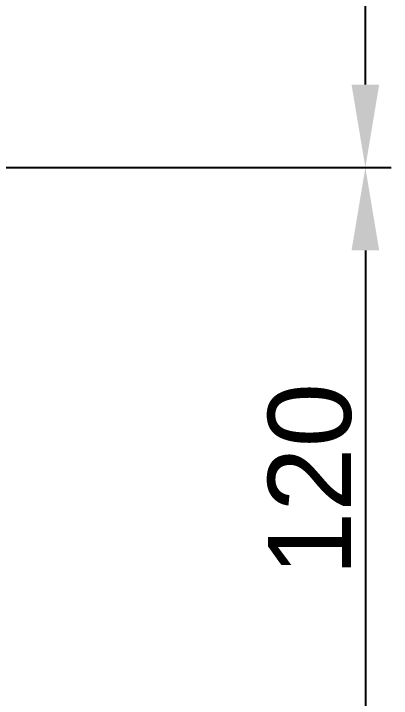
# Model space of a CAD drawing. Header units: millimetres. Extents: x 6110 to 6704, y -2661 to -1821.
# Drawn here: x 6615.41 to 6633.6, y -2372.76 to -2339.75 of the extents above; entities that cross this region are included whole.
import ezdxf

# ---------------------------------------------------------------- set-up
doc = ezdxf.new("R2010")
doc.units = ezdxf.units.MM
doc.header["$LTSCALE"] = 0.1
doc.layers.add('DIM', color=3, linetype='Continuous', lineweight=9)
doc.styles.get("Standard").update_dxf_attribs({"font": 'arial.ttf'})
doc.dimstyles.new('ISO-25', dxfattribs={"dimtxt": 2.5, "dimasz": 2.5, "dimexe": 1.25, "dimexo": 0.625, "dimtad": 1, "dimlfac": 5, "dimtxsty": 'Standard', "dimcen": 2.5, "dimadec": 0, "dimazin": 0, "dimtfac": 1, "dimtmove": 0, "dimatfit": 3, "dimfxl": 0, "dimarcsym": 0})

# ---------------------------------------------------------------- blocks, each defined once
blk = doc.blocks.new('*D72')
at = {"layer": 'Defpoints', "color": 0}
for p in [(6597.467, -2155.317), (6632.353, -2155.317), (6597.467, -2347.167)]:
    blk.add_point(p, dxfattribs=at)
at = {"layer": 'DIM', "color": 0, "lineweight": -2}
for p, q in [((6598.092, -2155.317), (6633.603, -2155.317)), ((6632.353, -2343.167), (6632.353, -2159.317)), ((6598.092, -2347.167), (6633.603, -2347.167))]:
    blk.add_line(p, q, dxfattribs=at)
at = {"layer": 'DIM', "color": 0}
for points in [[(6631.687, -2159.317), (6633.02, -2159.317), (6632.353, -2155.317)], [(6631.687, -2343.167), (6633.02, -2343.167), (6632.353, -2347.167)]]:
    blk.add_solid(points, dxfattribs=at)
at = {"layer": 'DIM', "color": 0, "insert": (6629.686, -2251.242), "char_height": 4, "attachment_point": 5, "rotation": 90}
blk.add_mtext('890', dxfattribs=at)
blk = doc.blocks.new('*D73')
at = {"layer": 'Defpoints', "color": 0}
for p in [(6597.474, -2347.167), (6597.467, -2377.265), (6632.353, -2377.265)]:
    blk.add_point(p, dxfattribs=at)
at = {"layer": 'DIM', "color": 0, "lineweight": -2}
for p, q in [((6598.099, -2347.167), (6633.603, -2347.167)), ((6632.353, -2351.167), (6632.353, -2373.265)), ((6598.092, -2377.265), (6633.603, -2377.265))]:
    blk.add_line(p, q, dxfattribs=at)
at = {"layer": 'DIM', "color": 0}
for points in [[(6631.687, -2351.167), (6633.02, -2351.167), (6632.353, -2347.167)], [(6631.687, -2373.265), (6633.02, -2373.265), (6632.353, -2377.265)]]:
    blk.add_solid(points, dxfattribs=at)
at = {"layer": 'DIM', "color": 0, "insert": (6629.686, -2362.216), "char_height": 4, "attachment_point": 5, "rotation": 90}
blk.add_mtext('120', dxfattribs=at)

msp = doc.modelspace()

# ---------------------------------------------------------------- dimensions: what is measured, and where the dimension line sits
at = {"layer": 'DIM'}
for base, p1, p2, text, picture, middle in [((6632.3533, -2155.3167), (6597.4668, -2347.1672), (6597.4668, -2155.3167), '890', '*D72', (6629.686, -2251.2419)), ((6632.3533, -2377.265), (6597.4737, -2347.1671), (6597.4668, -2377.265), '120', '*D73', (6629.686, -2362.2161))]:
    dim = msp.add_linear_dim(base=base, p1=p1, p2=p2, angle=90, text=text, dimstyle='ISO-25', override={"dimtxt": 4, "dimasz": 4, "dimlfac": 4, "dimadec": 1, "dimfxl": 1.25}, dxfattribs=at)
    dim.commit()
    dim.dimension.update_dxf_attribs({"geometry": picture, "text_midpoint": middle})

doc.saveas('drawing.dxf')
